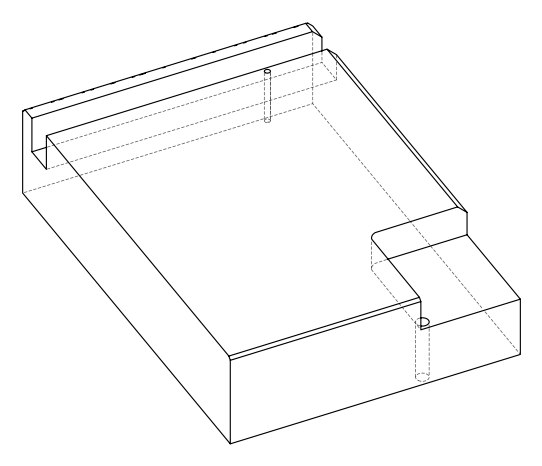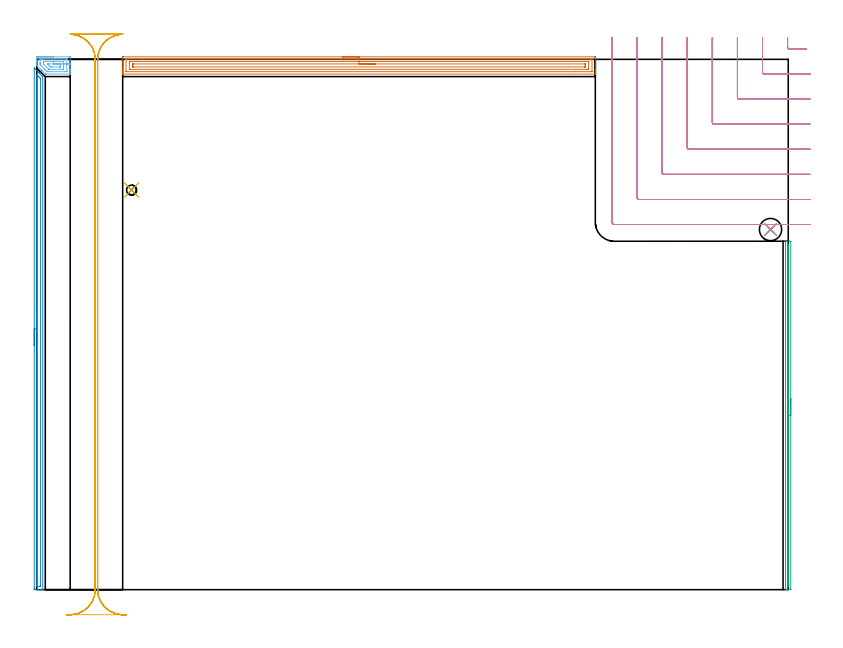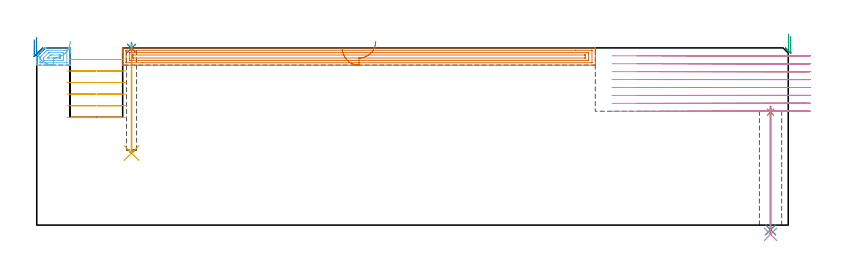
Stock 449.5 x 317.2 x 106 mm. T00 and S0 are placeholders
(PLAN: 11 operations, 6 tool changes, 46.6 min)
(1 SPOT_DRILL | STEP1HOLE | NXT0321_9005460120000 | 0.04 min | 4178 mm3)
(2 SPOT_DRILL_1 | STEP1POCKET | NXT0321_9005460120000 | 0.03 min | 0 mm3)
(3 DRILL_THROUGH_HOLE_INTO_CENTER | STEP1HOLE | NXT0301_042 | 0.3 min | 2675 mm3)
(4 DRILL_TO_ENLARGE_THROUGH_HOLE | STEP1HOLE | UGT0301_267 | 0.31 min | 7822 mm3)
(5 DRILL_BLIND_HOLE_INTO_CENTER | STEP1POCKET | UGT0301_455 | 0.26 min | 1718 mm3)
(6 AREA_MILL | FG_CHAMFER_SURFACE | UGT0205_001 | 0.83 min | 1381 mm3)
(7 AREA_MILL_1 | FG_CHAMFER_SURFACE_1 | UGT0205_001 | 9.28 min | 15629 mm3)
(8 AREA_MILL_2 | FG_CHAMFER_SURFACE_2 | UGT0205_001 | 5.14 min | 4009 mm3)
(9 AREA_MILL_3 | FG_CHAMFER_SURFACE_3 | UGT0205_001 | 3.47 min | 1011 mm3)
(10 MILL_CORNER_NOTCH_RECTANGULAR | CORNER_NOTCH_RECTANGULAR | UGT0201_094 | Follow Part, ap 5, ae 75% | 17.69 min | 469247 mm3)
(11 MILL_RECTANGULAR_SLOT | SLOT_RECTANGULAR | UGT0201_018 | Follow Part, ap 7.5, ae 75% | 9.27 min | 412734 mm3)
(TOOL NXT0321_9005460120000 | NC Spot Drill, 142deg, 12mm, Carbide, Uncoated | D12 PA142 FL30 Z2)
(TOOL NXT0301_042 | Carbide Drill 7.1mm [860.1-0710-057A1-MM 2214] | D7.1 PA140 FL85 Z2)
(TOOL UGT0301_267 | Twist Drill 13.3 mm | D13.3 PA118 FL108 Z2)
(TOOL UGT0301_455 | Carbide Drill 6.0 mm | D6 PA118 FL63 Z2)
(TOOL UGT0205_001 | Chamfer Mill 20 x 3 x 45 deg. | D20 FL50 Z2)
(TOOL UGT0201_094 | End mill 20 mm | D20 FL38 Z4)
(TOOL UGT0201_018 | End mill 30 mm | D30 FL50 Z4)
(OP 1 SPOT_DRILL)
G17 G21 G94 G90
T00 M6
G54
G17 G0 G90 X438.9 Y215.4 S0 M3
G43 Z116. H0
G94 G81 G98 Z67.528 F250. R71.1
G80
M5
M2
(OP 2 SPOT_DRILL_1)
G17 G21 G94 G90
T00 M6
G54
G17 G0 G90 X56.7 Y239. S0 M3
G43 Z116. H0
G94 G81 G98 Z105.742 F250. R109.
G80
M5
M2
(OP 3 DRILL_THROUGH_HOLE_INTO_CENTER)
G17 G21 G94 G90
T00 M6
G54
G17 G0 G90 X438.9 Y215.4 S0 M3
G43 Z116. H1
G94 G73 G98 Z-2.792 F250. Q7.089 R70.1
G80
M5
M2
(OP 4 DRILL_TO_ENLARGE_THROUGH_HOLE)
G17 G21 G94 G90
T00 M6
G54
G17 G0 G90 X438.9 Y215.4 S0 M3
G43 Z116. H0
G94 G73 G98 Z-5.496 F250. Q12.266 R70.1
G80
M5
M2
(OP 5 DRILL_BLIND_HOLE_INTO_CENTER)
G17 G21 G94 G90
T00 M6
G54
G17 G0 G90 X56.7 Y239. S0 M3
G43 Z116. H0
G94 G81 G98 Z43.1 F250. R108.
G80
M5
M2
(OP 6 AREA_MILL)
G17 G21 G94 G90
T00 M6
G54
G17 G0 G90 X0. Y318.7 S1061 M3
G43 Z116. H0
Z105.7
G94 G1 X0.038 Z104.828 F250.
X0.152 Z103.964
X0.341 Z103.112
X0.603 Z102.28
X0.937 Z101.474
X1.34 Z100.7
X1.808 Z99.964
X2.34 Z99.272
X2.929 Z98.629
X3.572 Z98.04
X4.264 Z97.508
X5. Z97.04
X5.774 Z96.637
X6.58 Z96.303
X7.412 Z96.041
X8.264 Z95.852
X9.128 Z95.738
X10. Z95.7
X19.381
X19.929 Y318.694 Z95.704
X19.99 Y318.692 Z95.706
X20. Y318.624 Z95.773
Y311.366 Z103.029
Y310.829 Z103.568
Y310.492 Z103.904
Y309.955 Z104.441
Y309.618 Z104.777
Y308.665 Z105.734
X19.997 Y308.53 Z105.862
X19.99 Y308.402 Z105.988
X19.828 Y308.4 Z106.
X5.979
X5.108 Y308.404 Z105.996
X5.1 Y308.405 Z105.994
X5.086 Y308.416 Z105.984
X4.754 Y308.744 Z105.653
X3.583 Y309.916 Z104.481
X3.443 Y310.055 Z104.341
X3.299 Y310.2 Z104.198
X3.155 Y310.344 Z104.054
X3.006 Y310.492 Z103.903
X2.853 Y310.646 Z103.751
X2.728 Y310.771 Z103.626
X2.569 Y310.929 Z103.466
X2.406 Y311.093 Z103.305
X2.3 Y311.199 Z103.199
X0. Y313.5 Z100.899
Y314.186 Z100.213
Y314.861 Z99.534
Y316.072 Z98.325
Y316.608 Z97.786
Y317.214 Z97.182
Y317.482 Z96.913
Y318.087 Z96.308
X0.004 Y318.356 Z96.04
X0.01 Y318.693 Z95.704
X0.271 Y318.696 Z95.701
X0.619 Y318.7 Z95.7
X10.
Y317.286 Z97.114
X17.795 Y317.285 Z97.115
X17.946 Y317.283 Z97.117
X17.982 Y317.28 Z97.12
X17.99 Y317.278 Z97.122
X17.994 Y317.268 Z97.132
X17.997 Y317.237 Z97.163
X18. Y317.085 Z97.315
Y310.095 Z104.305
X17.998 Y309.962 Z104.438
X17.993 Y309.857 Z104.543
X17.99 Y309.827 Z104.573
X17.98 Y309.821 Z104.579
X17.94 Y309.819 Z104.581
X17.594 Y309.815 Z104.585
X17.393 Y309.814 Z104.586
X16.701
X6.671 Y309.815 Z104.585
X6.326 Y309.819 Z104.581
X6.158 Y309.821 Z104.579
X5.98 Y309.981 Z104.419
X5.461 Y310.492 Z103.908
X5.086 Y310.864 Z103.536
X4.584 Y311.366 Z103.034
X2.836 Y313.113 Z101.287
X2.406 Y313.544 Z100.856
X2.184 Y313.769 Z100.631
X2.077 Y313.88 Z100.52
X2.026 Y313.935 Z100.465
X2.01 Y313.987 Z100.413
X2.002 Y314.466 Z99.934
X2.001 Y314.861 Z99.539
X2. Y315.258 Z99.142
Y316.608 Z97.792
Y317.005 Z97.395
X2.002 Y317.138 Z97.262
X2.007 Y317.243 Z97.157
X2.01 Y317.273 Z97.127
X2.02 Y317.279 Z97.121
X2.06 Y317.281 Z97.119
X2.406 Y317.285 Z97.115
X2.607 Y317.286 Z97.114
X3.299
X10.
Y315.872 Z98.528
X14.774
X15.668 Y315.871 Z98.529
X15.807 Y315.87 Z98.53
X15.947 Y315.867 Z98.533
X15.98 Y315.865 Z98.535
X15.99 Y315.846 Z98.554
X15.995 Y315.797 Z98.603
X15.998 Y315.734 Z98.666
X16. Y315.546 Z98.854
Y312.051 Z102.349
X15.993 Y311.366 Z103.034
X15.99 Y311.272 Z103.128
X15.985 Y311.235 Z103.165
X15.943 Y311.233 Z103.167
X15.807 Y311.231 Z103.169
X15.054 Y311.229 Z103.171
X14.914 Y311.228 Z103.172
X7.766 Y311.229 Z103.171
X7.626 Y311.23 Z103.17
X7.346 Y311.234 Z103.166
X7.173 Y311.238 Z103.162
X7.128 Y311.279 Z103.121
X7.036 Y311.366 Z103.034
X6.873 Y311.526 Z102.874
X4.193 Y314.208 Z100.192
X4.033 Y314.375 Z100.025
X4.016 Y314.396 Z100.004
X4.01 Y314.446 Z99.954
X4.004 Y314.547 Z99.853
X4.001 Y314.672 Z99.728
X4. Y314.861 Z99.539
Y315.049 Z99.351
X4.007 Y315.734 Z98.666
X4.01 Y315.828 Z98.572
X4.015 Y315.865 Z98.535
X4.057 Y315.867 Z98.533
X4.193 Y315.869 Z98.531
X4.946 Y315.871 Z98.529
X5.086 Y315.872 Z98.528
X10.
Y314.457 Z99.943
X13.539
X13.86
X13.907 Y314.456 Z99.944
X13.957 Y314.454 Z99.946
X13.989 Y314.451 Z99.949
X13.991 Y314.408 Z99.992
X14. Y314.007 Z100.393
Y313.133 Z101.267
X13.997 Y312.686 Z101.714
X13.994 Y312.66 Z101.74
X13.991 Y312.652 Z101.748
X13.98 Y312.65 Z101.75
X13.896 Y312.645 Z101.755
X13.768 Y312.643 Z101.757
X9.14 Y312.644 Z101.756
X8.66 Y312.646 Z101.754
X8.24 Y312.65 Z101.75
X7.766 Y313.084 Z101.316
X6.399 Y314.45 Z99.95
X6.873 Y314.454 Z99.946
X7.286 Y314.456 Z99.944
X10. Y314.457 Z99.943
X10.872 Z99.981
X11.736 Z100.095
X12.588 Z100.283
X13.42 Z100.546
X14.226 Z100.88
X15. Z101.282
X15.736 Z101.751
X16.428 Z102.282
X17.071 Z102.872
X17.66 Z103.515
X18.191 Z104.207
X18.66 Z104.943
X19.063 Z105.717
X19.397 Z106.523
X19.659 Z107.355
X19.848 Z108.206
X19.962 Z109.071
X20. Z109.943
G0 Z116.
M5
M2
(OP 7 AREA_MILL_1)
G17 G21 G94 G90
T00 M6
G54
G17 G0 G90 X182.75 Y318.7 S1061 M3
G43 Z116. H0
Z105.7
G94 G1 X182.788 Z104.828 F250.
X182.902 Z103.963
X183.091 Z103.112
X183.353 Z102.28
X183.687 Z101.474
X184.09 Z100.7
X184.558 Z99.964
X185.09 Z99.272
X185.679 Z98.629
X186.322 Z98.04
X187.014 Z97.508
X187.75 Z97.04
X188.524 Z96.637
X189.33 Z96.303
X190.162 Z96.041
X191.013 Z95.852
X191.878 Z95.738
X192.75 Z95.7
X333.48
X334.027 Y318.694 Z95.704
X334.09 Y318.692 Z95.706
X334.1 Y318.623 Z95.774
Y311.366 Z103.029
Y310.831 Z103.565
Y310.492 Z103.904
Y309.958 Z104.438
Y309.618 Z104.777
Y308.667 Z105.732
X334.097 Y308.531 Z105.861
X334.09 Y308.402 Z105.988
X333.926 Y308.4 Z106.
X51.574
X51.41 Y308.402 Z105.988
X51.403 Y308.531 Z105.861
X51.4 Y308.668 Z105.732
Y308.939 Z105.461
Y309.618 Z104.777
Y310.831 Z103.565
Y311.366 Z103.029
Y318.356 Z96.042
X51.404 Y318.627 Z95.771
X51.41 Y318.692 Z95.705
X51.478 Y318.699 Z95.699
X52.02 Y318.7 Z95.7
X192.75
Y317.286 Z97.114
X331.894 Y317.285 Z97.115
X332.045 Y317.283 Z97.117
X332.081 Y317.28 Z97.12
X332.09 Y317.278 Z97.122
X332.094 Y317.268 Z97.132
X332.097 Y317.237 Z97.163
X332.1 Y317.084 Z97.316
Y310.094 Z104.306
X332.097 Y309.961 Z104.439
X332.093 Y309.855 Z104.545
X332.09 Y309.825 Z104.575
X332.079 Y309.821 Z104.579
X332.039 Y309.819 Z104.581
X331.693 Y309.815 Z104.585
X322.199 Y309.814 Z104.586
X53.606 Y309.815 Z104.585
X53.455 Y309.817 Z104.583
X53.419 Y309.82 Z104.58
X53.41 Y309.822 Z104.578
X53.406 Y309.832 Z104.568
X53.403 Y309.863 Z104.537
X53.4 Y310.016 Z104.384
Y317.006 Z97.394
X53.402 Y317.14 Z97.26
X53.407 Y317.245 Z97.155
X53.41 Y317.275 Z97.125
X53.421 Y317.279 Z97.121
X53.461 Y317.281 Z97.119
X53.807 Y317.285 Z97.115
X63.329 Y317.286 Z97.114
X192.75
Y315.872 Z98.528
X329.766 Y315.871 Z98.529
X329.905 Y315.87 Z98.53
X330.045 Y315.867 Z98.533
X330.079 Y315.865 Z98.535
X330.09 Y315.847 Z98.553
X330.095 Y315.798 Z98.602
X330.098 Y315.734 Z98.666
X330.1 Y315.545 Z98.855
Y312.05 Z102.35
X330.093 Y311.366 Z103.034
X330.09 Y311.271 Z103.129
X330.084 Y311.235 Z103.165
X330.041 Y311.233 Z103.167
X329.905 Y311.231 Z103.169
X329.152 Y311.229 Z103.171
X329.012 Y311.228 Z103.172
X55.734 Y311.229 Z103.171
X55.594 Y311.23 Z103.17
X55.455 Y311.233 Z103.167
X55.421 Y311.235 Z103.165
X55.41 Y311.253 Z103.147
X55.405 Y311.302 Z103.098
X55.402 Y311.366 Z103.034
X55.4 Y311.555 Z102.845
Y315.051 Z99.349
X55.407 Y315.734 Z98.666
X55.41 Y315.829 Z98.571
X55.416 Y315.865 Z98.535
X55.459 Y315.867 Z98.533
X55.594 Y315.869 Z98.531
X56.348 Y315.871 Z98.529
X56.488 Y315.872 Z98.528
X192.75
Y314.457 Z99.943
X327.958
X328.006 Y314.456 Z99.944
X328.055 Y314.454 Z99.946
X328.088 Y314.451 Z99.949
X328.09 Y314.409 Z99.991
X328.1 Y314.005 Z100.395
Y313.131 Z101.269
X328.097 Y312.685 Z101.715
X328.094 Y312.659 Z101.741
X328.091 Y312.651 Z101.749
X328.078 Y312.649 Z101.751
X327.995 Y312.645 Z101.755
X327.866 Y312.643 Z101.757
X327.706
X57.542
X57.494 Y312.644 Z101.756
X57.445 Y312.646 Z101.754
X57.412 Y312.649 Z101.751
X57.41 Y312.691 Z101.709
X57.4 Y313.095 Z101.305
Y313.969 Z100.431
Y313.987 Z100.413
X57.403 Y314.415 Z99.985
X57.406 Y314.441 Z99.959
X57.409 Y314.449 Z99.951
X57.422 Y314.451 Z99.949
X57.505 Y314.455 Z99.945
X57.634 Y314.457 Z99.943
X57.794
X192.75
X193.622 Z99.981
X194.486 Z100.095
X195.338 Z100.283
X196.17 Z100.546
X196.976 Z100.88
X197.75 Z101.282
X198.486 Z101.751
X199.178 Z102.282
X199.821 Z102.872
X200.41 Z103.515
X200.941 Z104.207
X201.41 Z104.943
X201.813 Z105.716
X202.147 Z106.522
X202.409 Z107.354
X202.598 Z108.206
X202.712 Z109.071
X202.75 Z109.943
G0 Z116.
M5
M2
(OP 8 AREA_MILL_2)
G17 G21 G94 G90
T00 M6
G54
G17 G0 G90 X-1.5 Y146. S1061 M3
G43 Z116. H0
Z110.9
G94 G1 Y146.038 Z110.028 F250.
Y146.152 Z109.163
Y146.341 Z108.312
Y146.603 Z107.48
Y146.937 Z106.674
Y147.34 Z105.9
Y147.808 Z105.164
Y148.34 Z104.472
Y148.929 Z103.829
Y149.572 Z103.239
Y150.264 Z102.708
Y151. Z102.24
Y151.774 Z101.837
Y152.58 Z101.503
Y153.412 Z101.241
Y154.263 Z101.052
Y155.128 Z100.938
Y156. Z100.9
X-1.499 Y311.982 Z100.899
X-1.494 Y311.983 Z100.904
X-1.484 Y311.982 Z100.914
X-1.397 Y311.898 Z101.001
X-1.283 Y311.783 Z101.117
X0.007 Y310.493 Z102.405
X0.175 Y310.328 Z102.57
X0.336 Y310.165 Z102.733
X0.454 Y310.047 Z102.852
X0.612 Y309.89 Z103.007
X0.765 Y309.736 Z103.162
X0.901 Y309.6 Z103.298
X1.05 Y309.452 Z103.445
X1.193 Y309.308 Z103.591
X1.347 Y309.154 Z103.745
X1.488 Y309.014 Z103.883
X1.622 Y308.879 Z104.02
X1.794 Y308.707 Z104.191
X3.238 Y307.263 Z105.636
X3.542 Y306.958 Z105.942
X3.579 Y306.921 Z105.979
X3.6 Y306.888 Z106.
Y0.163
X3.605 Y0.01 Z105.995
X3.467 Y0.003 Z105.859
X3.329 Y0. Z105.728
X3.017 Z105.417
X2.363 Z104.757
X1.16 Z103.557
X0.612 Z103.006
X-0.864 Z101.532
X-1.138 Y0.002 Z101.258
X-1.357 Y0.005 Z101.039
X-1.492 Y0.01 Z100.904
X-1.496 Y0.248 Z100.901
X-1.499 Y0.613
X-1.5 Y0.983 Z100.9
Y156.
X-0.086 Z102.314
X-0.085 Y307.634 Z102.315
X-0.084 Y307.814 Z102.316
X-0.081 Y308.027 Z102.319
X-0.079 Y308.115 Z102.321
X-0.026 Y308.065 Z102.374
X0.234 Y307.814 Z102.634
X0.612 Y307.437 Z103.012
X1.129 Y306.921 Z103.529
X1.488 Y306.561 Z103.888
X2.011 Y306.028 Z104.411
X2.179 Y305.845 Z104.579
X2.181 Y305.672 Z104.581
X2.185 Y305.317 Z104.585
Y2.581
X2.184 Y2.4 Z104.584
X2.179 Y2.044 Z104.579
X2.177 Y2.01 Z104.577
X2.114 Y2.006 Z104.514
X2.009 Y2.002 Z104.409
X1.879 Y2. Z104.279
X0.128 Y2.001 Z102.528
X-0.03 Y2.006 Z102.37
X-0.059 Y2.01 Z102.341
X-0.079 Y2.016 Z102.321
X-0.08 Y2.051 Z102.32
X-0.084 Y2.218 Z102.316
X-0.085 Y2.4 Z102.315
X-0.086 Y3.112 Z102.314
Y156.
Y156.872 Z102.352
Y157.736 Z102.466
Y158.588 Z102.655
Y159.42 Z102.917
Y160.226 Z103.251
Y161. Z103.654
Y161.736 Z104.123
Y162.428 Z104.654
Y163.071 Z105.243
Y163.66 Z105.886
Y164.191 Z106.578
Y164.66 Z107.314
Y165.063 Z108.088
Y165.397 Z108.894
Y165.659 Z109.726
Y165.848 Z110.578
Y165.962 Z111.443
Y166. Z112.314
G0 Z116.
M5
M2
(OP 9 AREA_MILL_3)
G17 G21 G94 G90
T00 M6
G54
G17 G0 G90 X451. Y114.2 S1061 M3
G43 Z116. H0
Z112.9
G94 G1 Y114.162 Z112.028 F250.
Y114.048 Z111.164
Y113.859 Z110.312
Y113.597 Z109.48
Y113.263 Z108.674
Y112.86 Z107.9
Y112.391 Z107.164
Y111.86 Z106.472
Y111.271 Z105.829
Y110.628 Z105.24
Y109.936 Z104.709
Y109.2 Z104.24
Y108.426 Z103.837
Y107.62 Z103.503
Y106.788 Z103.241
Y105.936 Z103.052
Y105.072 Z102.938
Y104.2 Z102.9
Y0.613
X450.999 Y0.294 Z102.901
X450.994 Y0.041 Z102.904
X450.992 Y0.005 Z102.906
X450.751 Y0. Z103.146
X449.016 Z104.878
X448.086 Z105.813
X447.992 Y0.001 Z105.899
X447.945 Y0.004 Z105.947
X447.902 Y0.01 Z105.988
X447.9 Y0.166 Z106.
Y208.234
X447.903 Y208.39 Z105.988
X447.991 Y208.397 Z105.901
X448.086 Y208.4 Z105.813
X448.37 Z105.53
X449.016 Z104.878
X450.207 Z103.69
X450.751 Y208.397 Z103.146
X450.991 Y208.395 Z102.906
X450.994 Y208.359 Z102.904
X451. Y208.105 Z102.9
Y104.2
X449.586 Z104.314
Y2.706
X449.584 Y2.399 Z104.316
X449.582 Y2.199 Z104.318
X449.579 Y2.015 Z104.321
X449.399 Y2.005 Z104.501
X449.331 Y2.01 Z104.569
X449.321 Y2.013 Z104.579
X449.319 Y2.035 Z104.581
X449.316 Y2.09 Z104.584
X449.314 Y2.399 Z104.586
Y2.679
Y205.694
X449.316 Y206.001 Z104.584
X449.319 Y206.28 Z104.581
X449.321 Y206.367 Z104.579
X449.326 Y206.39 Z104.574
X449.347 Y206.392 Z104.553
X449.499 Y206.397 Z104.401
X449.569 Y206.39 Z104.331
X449.579 Y206.387 Z104.321
X449.581 Y206.365 Z104.319
X449.584 Y206.309 Z104.316
X449.585 Y206.001 Z104.315
X449.586 Y205.694 Z104.314
Y104.2
Y103.328 Z104.352
Y102.463 Z104.466
Y101.612 Z104.655
Y100.78 Z104.917
Y99.974 Z105.251
Y99.2 Z105.654
Y98.464 Z106.123
Y97.772 Z106.654
Y97.129 Z107.243
Y96.54 Z107.886
Y96.008 Z108.579
Y95.54 Z109.314
Y95.137 Z110.088
Y94.803 Z110.894
Y94.541 Z111.726
Y94.352 Z112.578
Y94.238 Z113.443
Y94.2 Z114.314
G0 Z116.
M5
M2
(OP 10 MILL_CORNER_NOTCH_RECTANGULAR)
G17 G21 G94 G90
T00 M6
G54
G17 G0 G90 X449.1 Y330.2 S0 M3
G43 Z116. H0
Z101.262
G94 G1 Y327.2 F250.
Y324.393 F500.
G3 X450.093 Y323.4 R1.
G1 X457.346
X460.346 F250.
G0 Z116.
X434.1 Y330.2
Z101.262
G1 Y327.2
Y309.393 F500.
G3 X435.093 Y308.4 R1.
G1 X459.5
X462.5 F250.
G0 Z116.
X419.1 Y330.2
Z101.262
G1 Y327.2
Y294.393 F500.
G3 X420.093 Y293.4 R1.
G1 X459.5
X462.5 F250.
G0 Z116.
X404.1 Y330.2
Z101.262
G1 Y327.2
Y279.394 F500.
G3 X405.094 Y278.4 R1.
G1 X459.5
X462.5 F250.
G0 Z116.
X389.1 Y330.2
Z101.262
G1 Y327.2
Y264.394 F500.
G3 X390.094 Y263.4 R1.
G1 X459.5
X462.5 F250.
G0 Z116.
X374.1 Y330.2
Z101.262
G1 Y327.2
Y249.395 F500.
G3 X375.095 Y248.4 R1.
G1 X459.5
X462.5 F250.
G0 Z116.
X359.1 Y330.2
Z101.262
G1 Y327.2
Y234.395 F500.
G3 X360.095 Y233.4 R1.
G1 X459.5
X462.5 F250.
G0 Z116.
X344.1 Y330.2
Z101.262
G1 Y327.2
Y219.8 F500.
G3 X345.5 Y218.4 R1.4
G1 X459.5
X462.5 F250.
G0 Z116.
X449.1 Y330.2
Z96.525
G1 Y327.2
Y324.393 F500.
G3 X450.093 Y323.4 R1.
G1 X457.346
X460.346 F250.
G0 Z116.
X434.1 Y330.2
Z96.525
G1 Y327.2
Y309.393 F500.
G3 X435.093 Y308.4 R1.
G1 X459.5
X462.5 F250.
G0 Z116.
X419.1 Y330.2
Z96.525
G1 Y327.2
Y294.393 F500.
G3 X420.093 Y293.4 R1.
G1 X459.5
X462.5 F250.
G0 Z116.
X404.1 Y330.2
Z96.525
G1 Y327.2
Y279.394 F500.
G3 X405.094 Y278.4 R1.
G1 X459.5
X462.5 F250.
G0 Z116.
X389.1 Y330.2
Z96.525
G1 Y327.2
Y264.394 F500.
G3 X390.094 Y263.4 R1.
G1 X459.5
X462.5 F250.
G0 Z116.
X374.1 Y330.2
Z96.525
G1 Y327.2
Y249.395 F500.
G3 X375.095 Y248.4 R1.
G1 X459.5
X462.5 F250.
G0 Z116.
X359.1 Y330.2
Z96.525
G1 Y327.2
Y234.395 F500.
G3 X360.095 Y233.4 R1.
G1 X459.5
X462.5 F250.
G0 Z116.
X344.1 Y330.2
Z96.525
G1 Y327.2
Y219.8 F500.
G3 X345.5 Y218.4 R1.4
G1 X459.5
X462.5 F250.
G0 Z116.
X449.1 Y330.2
Z91.787
G1 Y327.2
Y324.393 F500.
G3 X450.092 Y323.4 R1.
G1 X457.346
X460.346 F250.
G0 Z116.
X434.1 Y330.2
Z91.787
G1 Y327.2
Y309.393 F500.
G3 X435.093 Y308.4 R1.
G1 X459.5
X462.5 F250.
G0 Z116.
X419.1 Y330.2
Z91.787
G1 Y327.2
Y294.393 F500.
G3 X420.094 Y293.4 R1.
G1 X459.5
X462.5 F250.
G0 Z116.
X404.1 Y330.2
Z91.787
G1 Y327.2
Y279.394 F500.
G3 X405.094 Y278.4 R1.
G1 X459.5
X462.5 F250.
G0 Z116.
X389.1 Y330.2
Z91.787
G1 Y327.2
Y264.394 F500.
G3 X390.094 Y263.4 R1.
G1 X459.5
X462.5 F250.
G0 Z116.
X374.1 Y330.2
Z91.787
G1 Y327.2
Y249.395 F500.
G3 X375.095 Y248.4 R1.
G1 X459.5
X462.5 F250.
G0 Z116.
X359.1 Y330.2
Z91.787
G1 Y327.2
Y234.395 F500.
G3 X360.095 Y233.4 R1.
G1 X459.5
X462.5 F250.
G0 Z116.
X344.1 Y330.2
Z91.787
G1 Y327.2
Y219.8 F500.
G3 X345.5 Y218.4 R1.4
G1 X459.5
X462.5 F250.
G0 Z116.
X449.1 Y330.2
Z87.05
G1 Y327.2
Y324.393 F500.
G3 X450.092 Y323.4 R1.
G1 X457.346
X460.346 F250.
G0 Z116.
X434.1 Y330.2
Z87.05
G1 Y327.2
Y309.393 F500.
G3 X435.093 Y308.4 R1.
G1 X459.5
X462.5 F250.
G0 Z116.
X419.1 Y330.2
Z87.05
G1 Y327.2
Y294.393 F500.
G3 X420.094 Y293.4 R1.
G1 X459.5
X462.5 F250.
G0 Z116.
X404.1 Y330.2
Z87.05
G1 Y327.2
Y279.394 F500.
G3 X405.094 Y278.4 R1.
G1 X459.5
X462.5 F250.
G0 Z116.
X389.1 Y330.2
Z87.05
G1 Y327.2
Y264.394 F500.
G3 X390.094 Y263.4 R1.
G1 X459.5
X462.5 F250.
G0 Z116.
X374.1 Y330.2
Z87.05
G1 Y327.2
Y249.395 F500.
G3 X375.095 Y248.4 R1.
G1 X459.5
X462.5 F250.
G0 Z116.
X359.1 Y330.2
Z87.05
G1 Y327.2
Y234.395 F500.
G3 X360.095 Y233.4 R1.
G1 X459.5
X462.5 F250.
G0 Z116.
X344.1 Y330.2
Z87.05
G1 Y327.2
Y219.8 F500.
G3 X345.5 Y218.4 R1.4
G1 X459.5
X462.5 F250.
G0 Z116.
X449.1 Y330.2
Z82.312
G1 Y327.2
Y324.393 F500.
G3 X450.092 Y323.4 R1.
G1 X457.346
X460.346 F250.
G0 Z116.
X434.1 Y330.2
Z82.312
G1 Y327.2
Y309.393 F500.
G3 X435.093 Y308.4 R1.
G1 X459.5
X462.5 F250.
G0 Z116.
X419.1 Y330.2
Z82.312
G1 Y327.2
Y294.393 F500.
G3 X420.094 Y293.4 R1.
G1 X459.5
X462.5 F250.
G0 Z116.
X404.1 Y330.2
Z82.312
G1 Y327.2
Y279.394 F500.
G3 X405.094 Y278.4 R1.
G1 X459.5
X462.5 F250.
G0 Z116.
X389.1 Y330.2
Z82.312
G1 Y327.2
Y264.394 F500.
G3 X390.094 Y263.4 R1.
G1 X459.5
X462.5 F250.
G0 Z116.
X374.1 Y330.2
Z82.312
G1 Y327.2
Y249.395 F500.
G3 X375.095 Y248.4 R1.
G1 X459.5
X462.5 F250.
G0 Z116.
X359.1 Y330.2
Z82.312
G1 Y327.2
Y234.395 F500.
G3 X360.095 Y233.4 R1.
G1 X459.5
X462.5 F250.
G0 Z116.
X344.1 Y330.2
Z82.312
G1 Y327.2
Y219.8 F500.
G3 X345.5 Y218.4 R1.4
G1 X459.5
X462.5 F250.
G0 Z116.
X449.1 Y330.2
Z77.575
G1 Y327.2
Y324.393 F500.
G3 X450.092 Y323.4 R1.
G1 X457.346
X460.346 F250.
G0 Z116.
X434.1 Y330.2
Z77.575
G1 Y327.2
Y309.393 F500.
G3 X435.093 Y308.4 R1.
G1 X459.5
X462.5 F250.
G0 Z116.
X419.1 Y330.2
Z77.575
G1 Y327.2
Y294.393 F500.
G3 X420.094 Y293.4 R1.
G1 X459.5
X462.5 F250.
G0 Z116.
X404.1 Y330.2
Z77.575
G1 Y327.2
Y279.394 F500.
G3 X405.094 Y278.4 R1.
G1 X459.5
X462.5 F250.
G0 Z116.
X389.1 Y330.2
Z77.575
G1 Y327.2
Y264.394 F500.
G3 X390.094 Y263.4 R1.
G1 X459.5
X462.5 F250.
G0 Z116.
X374.1 Y330.2
Z77.575
G1 Y327.2
Y249.395 F500.
G3 X375.095 Y248.4 R1.
G1 X459.5
X462.5 F250.
G0 Z116.
X359.1 Y330.2
Z77.575
G1 Y327.2
Y234.395 F500.
G3 X360.095 Y233.4 R1.
G1 X459.5
X462.5 F250.
G0 Z116.
X344.1 Y330.2
Z77.575
G1 Y327.2
Y219.8 F500.
G3 X345.5 Y218.4 R1.4
G1 X459.5
X462.5 F250.
G0 Z116.
X449.1 Y330.2
Z72.837
G1 Y327.2
Y324.393 F500.
G3 X450.092 Y323.4 R1.
G1 X457.346
X460.346 F250.
G0 Z116.
X434.1 Y330.2
Z72.837
G1 Y327.2
Y309.393 F500.
G3 X435.093 Y308.4 R1.
G1 X459.5
X462.5 F250.
G0 Z116.
X419.1 Y330.2
Z72.837
G1 Y327.2
Y294.393 F500.
G3 X420.094 Y293.4 R1.
G1 X459.5
X462.5 F250.
G0 Z116.
X404.1 Y330.2
Z72.837
G1 Y327.2
Y279.394 F500.
G3 X405.094 Y278.4 R1.
G1 X459.5
X462.5 F250.
G0 Z116.
X389.1 Y330.2
Z72.837
G1 Y327.2
Y264.394 F500.
G3 X390.094 Y263.4 R1.
G1 X459.5
X462.5 F250.
G0 Z116.
X374.1 Y330.2
Z72.837
G1 Y327.2
Y249.395 F500.
G3 X375.095 Y248.4 R1.
G1 X459.5
X462.5 F250.
G0 Z116.
X359.1 Y330.2
Z72.837
G1 Y327.2
Y234.395 F500.
G3 X360.095 Y233.4 R1.
G1 X459.5
X462.5 F250.
G0 Z116.
X344.1 Y330.2
Z72.837
G1 Y327.2
Y219.8 F500.
G3 X345.5 Y218.4 R1.4
G1 X459.5
X462.5 F250.
G0 Z116.
X449.1 Y330.2
Z68.1
G1 Y327.2
Y324.393 F500.
G3 X450.092 Y323.4 R1.
G1 X457.346
X460.346 F250.
G0 Z116.
X434.1 Y330.2
Z68.1
G1 Y327.2
Y309.393 F500.
G3 X435.093 Y308.4 R1.
G1 X459.5
X462.5 F250.
G0 Z116.
X419.1 Y330.2
Z68.1
G1 Y327.2
Y294.393 F500.
G3 X420.094 Y293.4 R1.
G1 X459.5
X462.5 F250.
G0 Z116.
X404.1 Y330.2
Z68.1
G1 Y327.2
Y279.394 F500.
G3 X405.094 Y278.4 R1.
G1 X459.5
X462.5 F250.
G0 Z116.
X389.1 Y330.2
Z68.1
G1 Y327.2
Y264.394 F500.
G3 X390.094 Y263.4 R1.
G1 X459.5
X462.5 F250.
G0 Z116.
X374.1 Y330.2
Z68.1
G1 Y327.2
Y249.395 F500.
G3 X375.095 Y248.4 R1.
G1 X459.5
X462.5 F250.
G0 Z116.
X359.1 Y330.2
Z68.1
G1 Y327.2
Y234.395 F500.
G3 X360.095 Y233.4 R1.
G1 X459.5
X462.5 F250.
G0 Z116.
X344.1 Y330.2
Z68.1
G1 Y327.2
Y219.8 F500.
G3 X345.5 Y218.4 R1.4
G1 X459.5
X462.5 F250.
G0 Z116.
M5
M2
(OP 11 MILL_RECTANGULAR_SLOT)
G17 G21 G94 G90
T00 M6
G54
G17 G0 G90 X19.486 Y332.488 S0 M3
G43 Z116. H0
Z99.083
G94 G1 X22.446 Y331.999 F250.
G2 X35. Y317.2 R15. F500.
G1 Y0.
G2 X20.948 Y-14.97 R15.
G1 Y-15.
X50.452
Y-14.97
G2 X36.4 Y0. R15.
G1 Y317.2
G2 X48.957 Y332. R15.
G1 X51.917 Y332.488 F250.
G0 Z116.
X53.446 Y-15.16
Z92.167
G1 X50.452 Y-14.97
G2 X36.4 Y0. R15. F500.
G1 Y317.2
G2 X50.852 Y332.19 R15.
G1 X20.548
G2 X35. Y317.2 R15.
G1 Y0.
G2 X20.948 Y-14.97 R15.
G1 X17.954 Y-15.16 F250.
G0 X53.446 Z85.25
G1 X50.452 Y-14.97
G2 X36.4 Y0. R15. F500.
G1 Y317.2
G2 X50.852 Y332.19 R15.
G1 X20.548
G2 X35. Y317.2 R15.
G1 Y0.
G2 X20.948 Y-14.97 R15.
G1 X17.954 Y-15.16 F250.
G0 X53.446 Z78.333
G1 X50.452 Y-14.97
G2 X36.4 Y0. R15. F500.
G1 Y317.2
G2 X50.852 Y332.19 R15.
G1 X20.548
G2 X35. Y317.2 R15.
G1 Y0.
G2 X20.948 Y-14.97 R15.
G1 X17.954 Y-15.16 F250.
G0 X53.446 Z71.417
G1 X50.452 Y-14.97
G2 X36.4 Y0. R15. F500.
G1 Y317.2
G2 X50.852 Y332.19 R15.
G1 X20.548
G2 X35. Y317.2 R15.
G1 Y0.
G2 X20.948 Y-14.97 R15.
G1 X17.954 Y-15.16 F250.
G0 X53.446 Z64.5
G1 X50.452 Y-14.97
G2 X36.4 Y0. R15. F500.
G1 Y317.2
G2 X50.852 Y332.19 R15.
G1 Y332.2
X20.548
Y332.19
G2 X35. Y317.2 R15.
G1 Y0.
G2 X20.948 Y-14.97 R15.
G1 X17.954 Y-15.16 F250.
G0 Z116.
M5
M2
